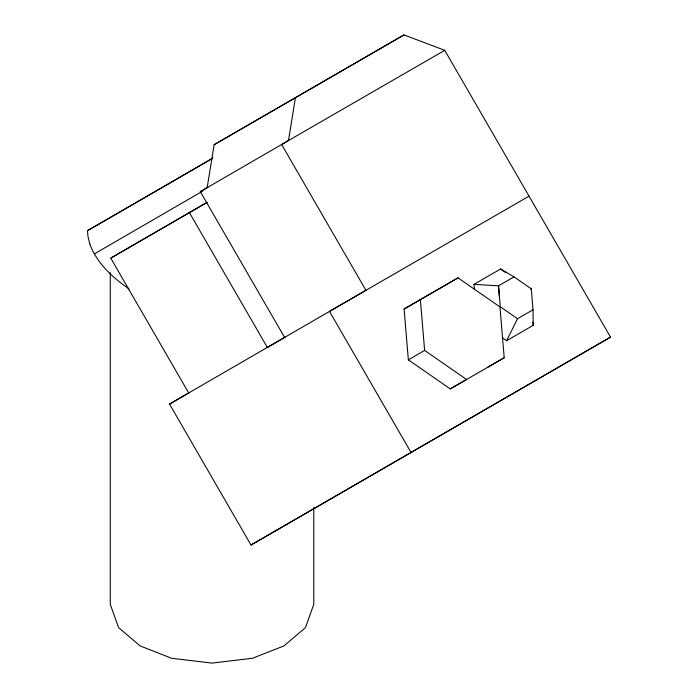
<?xml version="1.0" encoding="UTF-8"?>
<svg xmlns="http://www.w3.org/2000/svg" width="698" height="698" viewBox="0 0 698 698"><rect width="100%" height="100%" fill="white"/><g stroke="black" fill="none" stroke-linecap="round" stroke-linejoin="round"><path stroke-width="1.05" d="M110.267 272.805L110.267 604.346L118.634 627.685L140.071 645.894L171.612 658.266L212.026 663.1L252.449 658.266L283.981 645.894L305.419 627.685L313.786 604.346L313.786 507.289M207.158 187.683L214.129 144.704L404.011 34.9L444.748 50.335L610.523 337.117L251.01 545.025L169.527 404.063L365.944 290.324L281.643 144.503L444.748 50.335M295.463 97.572L288.492 140.542L200.309 191.636L284.61 337.457M502.237 337.71L506.591 340.729L517.532 318.707L533.045 309.755L531.291 288.832L514.033 276.862L500.579 268.992L473.994 284.339L474.431 289.618M530.733 289.173L531.291 288.832M404.011 34.9L214.129 144.704M89.815 243.907L87.983 236.596L87.477 230.698L212.803 158.071M171.202 182.353L212.663 158.333M129.078 288.928C115.458 279.619 102.685 268.329 94.352 253.906L202.394 191.296M188.713 392.991L110.764 258.138L207.105 202.35M207.053 202.411L110.764 258.138M504.209 357.734L450.271 388.908L408.356 359.836L404.098 309.031L458.028 277.856L499.951 306.919L504.209 357.734L487.937 367.157M458.028 277.856L404.098 309.031M408.356 359.836L424.62 350.413L420.362 299.599M450.271 388.908L466.543 379.476L424.62 350.413M251.01 545.025L610.523 337.117M87.477 230.698L170.26 182.902M200.309 191.636L207.856 187.282M529.04 196.155L329.482 311.369L410.965 452.33M285.054 337.195L267.334 347.43L189.385 212.576M169.527 404.063L189.289 392.651M514.033 276.862L498.52 285.822L473.994 284.339M506.591 340.729L533.176 325.373L533.045 309.755M500.579 268.992L505.806 272.613M517.532 318.707L500.274 306.745L498.52 285.822L499.402 296.284M532.914 322.206L533.176 325.373M94.361 253.906A144.791 83.594 0 0 1 89.806 243.907"/></g></svg>
